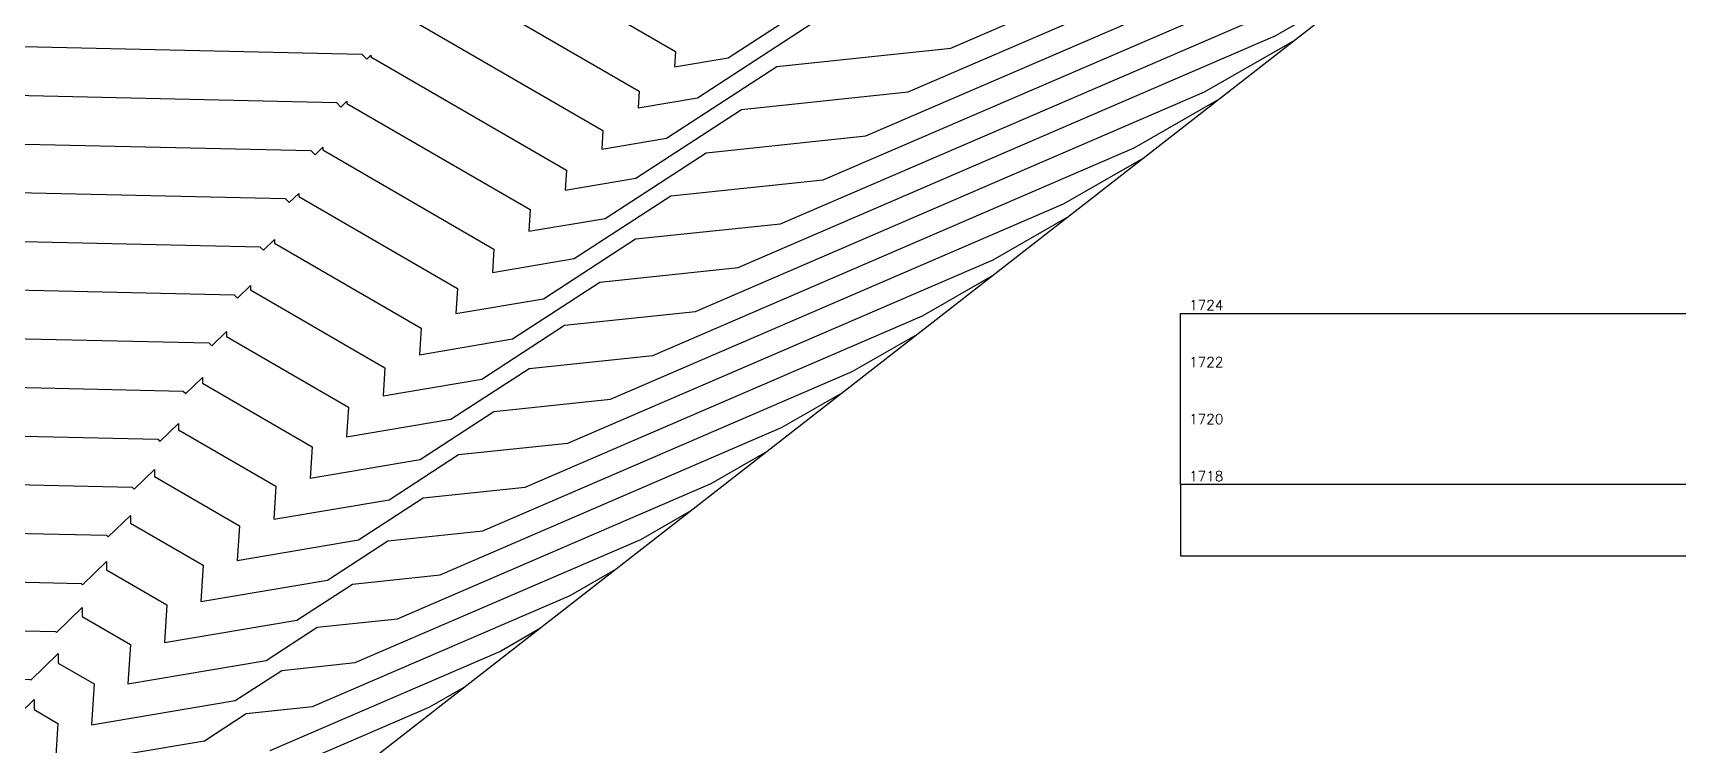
# Model space of a CAD drawing. Header units: metres. Extents: x 419582 to 423558, y 4805372 to 4807539.
# Drawn here: x 421438.6 to 421496.3, y 4806188.4 to 4806213.4 of the extents above; entities that cross this region are included whole.
import ezdxf

# ---------------------------------------------------------------- set-up
doc = ezdxf.new("R2010")
doc.units = ezdxf.units.M
for name, color, linetype in [('C-ROAD-PROF-TEXT', 11, 'Continuous'), ('C-ROAD-PROF-TTLB', 5, 'Continuous'), ('C-TINN-BNDY', 110, 'Continuous'), ('C-TOPO-MAJR', 9, 'Continuous'), ('C-TOPO-MINR', 8, 'Continuous')]:
    doc.layers.add(name, color=color, linetype=linetype)
doc.styles.get("Standard").update_dxf_attribs({"font": 'simplex.shx'})

msp = doc.modelspace()

# ---------------------------------------------------------------- linework, layer by layer
at = {"layer": 'C-ROAD-PROF-TTLB', "color": 5, "linetype": 'Continuous', "lineweight": -3}
for p, q in [((421478.835, 4806197.505), (421478.835, 4806203.505)), ((421478.835, 4806203.505), (421558.835, 4806203.505))]:
    msp.add_line(p, q, dxfattribs=at)
msp.add_3dface([(421478.835, 4806195.005), (421558.835, 4806195.005), (421558.835, 4806197.505), (421478.835, 4806197.505)], dxfattribs=at)
at = {"layer": 'C-TINN-BNDY', "color": 110, "linetype": 'Continuous', "lineweight": -3, "flags": 128}
msp.add_lwpolyline([(422724.87, 4807165.92), (422697.08, 4807146.67), (422577.28, 4807048.8), (422494.93, 4806993.73), (422433.35, 4806948.24), (422390.21, 4806913.55), (422303.24, 4806847.72), (422229.68, 4806793.83), (422213.19, 4806781.58), (422179.34, 4806755.48), (422143.63, 4806726.94), (422090.94, 4806686.36), (421935.65, 4806537.41), (421807.76, 4806419.27), (421798.23, 4806410.98), (421750.84, 4806385.06), (421712.43, 4806364.25), (421678.37, 4806344.94), (421648.74, 4806328.11), (421541.25, 4806258.62), (421434.62, 4806175.52), (421305.47, 4806115.01), (421187.67, 4806058.56)], dxfattribs=at)
at = {"layer": 'C-TOPO-MAJR', "color": 9, "linetype": 'Continuous', "lineweight": -3, "flags": 128}
for points, elevation in [([(421406.713, 4806206.589), (421415.83, 4806206.88), (421419.245, 4806207.231), (421419.258, 4806207.245), (421419.272, 4806207.259), (421433.275, 4806211.274), (421449.217, 4806210.915), (421449.379, 4806210.753), (421449.584, 4806210.952), (421449.584, 4806210.881), (421456.021, 4806207.154), (421455.969, 4806206.391), (421458.642, 4806206.843), (421462.187, 4806209.149), (421467.787, 4806209.74), (421489.569, 4806219.133), (421493.427, 4806221.35)], 1740), ([(421409.272, 4806198.739), (421414.315, 4806198.9), (421425.563, 4806200.055), (421425.608, 4806200.1), (421425.653, 4806200.145), (421434.578, 4806202.705), (421444.74, 4806202.476), (421444.844, 4806202.373), (421445.366, 4806202.88), (421445.366, 4806202.699), (421449.648, 4806200.22), (421449.577, 4806199.176), (421453.236, 4806199.795), (421455.984, 4806201.582), (421460.324, 4806202.039), (421477.204, 4806209.319), (421480.194, 4806211.037)], 1745), ([(421405.835, 4806189.166), (421411.831, 4806190.888), (421412.8, 4806190.919), (421431.881, 4806192.879), (421431.957, 4806192.956), (421432.033, 4806193.032), (421435.882, 4806194.136), (421440.263, 4806194.037), (421440.308, 4806193.992), (421441.149, 4806194.809), (421441.149, 4806194.517), (421443.274, 4806193.287), (421443.185, 4806191.961), (421447.831, 4806192.746), (421449.781, 4806194.014), (421452.86, 4806194.339), (421464.839, 4806199.505), (421466.961, 4806200.724)], 1750), ([(421445.397, 4806186.639), (421452.475, 4806189.691), (421453.728, 4806190.412)], 1755)]:
    msp.add_lwpolyline(points, dxfattribs=dict(at, elevation=elevation))
at = {"layer": 'C-TOPO-MINR', "color": 8, "linetype": 'Continuous', "lineweight": -3, "flags": 128}
for points, elevation in [([(421409.264, 4806214.167), (421417.267, 4806212.84), (421417.303, 4806212.876), (421417.339, 4806212.912), (421417.467, 4806212.784), (421417.467, 4806212.64), (421423.232, 4806215.549), (421432.232, 4806218.13), (421446.868, 4806217.8), (421451.259, 4806217.182), (421451.347, 4806217.27), (421451.435, 4806217.358), (421452.537, 4806217.435), (421452.561, 4806217.411), (421453.871, 4806218.419), (421453.871, 4806218.127), (421454.329, 4806217.689), (421453.886, 4806216.889), (421461.12, 4806212.701), (421461.083, 4806212.163), (421462.966, 4806212.482), (421467.15, 4806215.203), (421473.758, 4806215.9), (421499.46, 4806226.984)], 1736), ([(421406.111, 4806210.535), (421415.124, 4806210.26), (421415.124, 4806210.213), (421415.301, 4806210.036), (421416.435, 4806210.073), (421416.717, 4806210.102), (421416.719, 4806210.103), (421416.72, 4806210.104), (421432.753, 4806214.702), (421451.008, 4806214.291), (421451.193, 4806214.105), (421451.271, 4806214.181), (421451.271, 4806214.154), (421458.57, 4806209.927), (421458.526, 4806209.277), (421460.804, 4806209.662), (421464.668, 4806212.176), (421470.772, 4806212.82), (421494.514, 4806223.059), (421498.72, 4806225.475)], 1738), ([(421405.912, 4806212.405), (421413.125, 4806212.185), (421416.73, 4806211.587), (421416.801, 4806211.658), (421416.873, 4806211.73), (421416.93, 4806211.672), (421416.93, 4806211.387), (421419.527, 4806212.698), (421432.493, 4806216.416), (421451.903, 4806215.979), (421452.1, 4806215.781), (421452.114, 4806215.795), (421452.114, 4806215.79), (421459.845, 4806211.314), (421459.805, 4806210.72), (421461.885, 4806211.072), (421465.909, 4806213.689), (421472.265, 4806214.36), (421496.987, 4806225.021)], 1737), ([(421408.693, 4806208.239), (421416.133, 4806208.477), (421417.981, 4806208.666), (421417.988, 4806208.674), (421417.996, 4806208.681), (421433.014, 4806212.988), (421450.112, 4806212.603), (421450.286, 4806212.429), (421450.427, 4806212.566), (421450.427, 4806212.517), (421457.296, 4806208.54), (421457.248, 4806207.834), (421459.723, 4806208.253), (421463.428, 4806210.662), (421469.28, 4806211.28), (421492.042, 4806221.096), (421496.073, 4806223.412)], 1739), ([(421407.225, 4806205.019), (421415.527, 4806205.284), (421420.508, 4806205.796), (421420.528, 4806205.816), (421420.548, 4806205.836), (421433.535, 4806209.56), (421448.322, 4806209.227), (421448.472, 4806209.077), (421448.74, 4806209.338), (421448.74, 4806209.245), (421454.746, 4806205.767), (421454.691, 4806204.948), (421457.561, 4806205.433), (421460.946, 4806207.635), (421466.294, 4806208.2), (421487.096, 4806217.17), (421490.78, 4806219.287)], 1741), ([(421407.736, 4806203.449), (421415.224, 4806203.688), (421421.772, 4806204.361), (421421.798, 4806204.387), (421421.824, 4806204.413), (421433.796, 4806207.846), (421447.426, 4806207.54), (421447.565, 4806207.401), (421447.897, 4806207.723), (421447.897, 4806207.608), (421453.472, 4806204.38), (421453.412, 4806203.505), (421456.48, 4806204.024), (421459.706, 4806206.122), (421464.802, 4806206.659), (421484.623, 4806215.207), (421488.133, 4806217.225)], 1742), ([(421408.248, 4806201.879), (421414.921, 4806202.092), (421423.036, 4806202.926), (421423.068, 4806202.958), (421423.1, 4806202.991), (421434.057, 4806206.133), (421446.531, 4806205.852), (421446.658, 4806205.725), (421447.053, 4806206.109), (421447.053, 4806205.972), (421452.197, 4806202.994), (421452.134, 4806202.062), (421455.399, 4806202.614), (421458.465, 4806204.608), (421463.309, 4806205.119), (421482.15, 4806213.245), (421485.487, 4806215.162)], 1743), ([(421408.76, 4806200.309), (421414.618, 4806200.496), (421424.299, 4806201.491), (421424.338, 4806201.529), (421424.377, 4806201.568), (421434.318, 4806204.419), (421445.636, 4806204.164), (421445.751, 4806204.049), (421446.21, 4806204.495), (421446.21, 4806204.335), (421450.922, 4806201.607), (421450.856, 4806200.619), (421454.318, 4806201.204), (421457.225, 4806203.095), (421461.816, 4806203.579), (421479.677, 4806211.282), (421482.84, 4806213.1)], 1744), ([(421406.039, 4806196.093), (421409.784, 4806197.169), (421414.012, 4806197.304), (421426.826, 4806198.62), (421426.878, 4806198.671), (421426.929, 4806198.723), (421434.839, 4806200.991), (421443.845, 4806200.788), (421443.936, 4806200.697), (421444.523, 4806201.266), (421444.523, 4806201.063), (421448.373, 4806198.833), (421448.299, 4806197.733), (421452.155, 4806198.385), (421454.743, 4806200.068), (421458.831, 4806200.499), (421474.731, 4806207.356), (421477.547, 4806208.975)], 1746), ([(421405.988, 4806194.361), (421410.295, 4806195.599), (421413.709, 4806195.708), (421428.09, 4806197.185), (421428.148, 4806197.242), (421428.205, 4806197.3), (421435.1, 4806199.277), (421442.949, 4806199.1), (421443.029, 4806199.021), (421443.679, 4806199.652), (421443.679, 4806199.426), (421447.098, 4806197.447), (421447.02, 4806196.29), (421451.074, 4806196.975), (421453.503, 4806198.555), (421457.338, 4806198.959), (421472.258, 4806205.394), (421474.901, 4806206.912)], 1747), ([(421405.937, 4806192.63), (421410.807, 4806194.029), (421413.406, 4806194.112), (421429.354, 4806195.75), (421429.417, 4806195.814), (421429.481, 4806195.877), (421435.36, 4806197.563), (421442.054, 4806197.413), (421442.122, 4806197.344), (421442.836, 4806198.037), (421442.836, 4806197.79), (421445.823, 4806196.06), (421445.742, 4806194.847), (421449.993, 4806195.566), (421452.262, 4806197.041), (421455.846, 4806197.419), (421469.785, 4806203.431), (421472.254, 4806204.849)], 1748), ([(421405.886, 4806190.898), (421411.319, 4806192.459), (421413.103, 4806192.515), (421430.617, 4806194.315), (421430.687, 4806194.385), (421430.757, 4806194.455), (421435.621, 4806195.849), (421441.159, 4806195.725), (421441.215, 4806195.668), (421441.992, 4806196.423), (421441.992, 4806196.154), (421444.549, 4806194.673), (421444.463, 4806193.404), (421448.912, 4806194.156), (421451.021, 4806195.528), (421454.353, 4806195.879), (421467.312, 4806201.468), (421469.608, 4806202.787)], 1749), ([(421408.094, 4806188.166), (421411.133, 4806188.784), (421411.133, 4806188.853), (421411.216, 4806188.936), (421411.298, 4806189.018), (421412.343, 4806189.318), (421412.498, 4806189.323), (421433.145, 4806191.444), (421433.227, 4806191.527), (421433.31, 4806191.609), (421436.143, 4806192.422), (421439.368, 4806192.349), (421439.401, 4806192.316), (421440.305, 4806193.194), (421440.305, 4806192.881), (421441.999, 4806191.9), (421441.906, 4806190.518), (421446.75, 4806191.337), (421448.54, 4806192.501), (421451.368, 4806192.799), (421462.366, 4806197.542), (421464.314, 4806198.662)], 1751), ([(421419.989, 4806188.252), (421419.989, 4806188.528), (421434.408, 4806190.009), (421434.497, 4806190.098), (421434.586, 4806190.187), (421436.403, 4806190.708), (421438.473, 4806190.661), (421438.494, 4806190.64), (421439.462, 4806191.58), (421439.462, 4806191.245), (421440.725, 4806190.513), (421440.628, 4806189.075), (421445.669, 4806189.927), (421447.299, 4806190.987), (421449.875, 4806191.259), (421459.893, 4806195.58), (421461.668, 4806196.599)], 1752), ([(421429.308, 4806187.92), (421435.672, 4806188.574), (421435.767, 4806188.669), (421435.862, 4806188.764), (421436.664, 4806188.994), (421437.577, 4806188.973), (421437.587, 4806188.964), (421438.618, 4806189.966), (421438.618, 4806189.608), (421439.45, 4806189.126), (421439.349, 4806187.632), (421444.588, 4806188.517), (421446.059, 4806189.474), (421448.382, 4806189.719), (421457.42, 4806193.617), (421459.021, 4806194.537)], 1753), ([(421446.89, 4806188.179), (421454.948, 4806191.654), (421456.375, 4806192.474)], 1754)]:
    msp.add_lwpolyline(points, dxfattribs=dict(at, elevation=elevation))

# ---------------------------------------------------------------- texts
at = {"layer": 'C-ROAD-PROF-TEXT', "color": 11, "linetype": 'Continuous', "lineweight": -3, "char_height": 0.35, "attachment_point": 6}
for s, insert in [('1724', (421480.334, 4806203.805)), ('1722', (421480.334, 4806201.805)), ('1720', (421480.334, 4806199.805)), ('1718', (421480.334, 4806197.805))]:
    msp.add_mtext(s, dxfattribs=dict(at, insert=insert))

doc.saveas('drawing.dxf')
